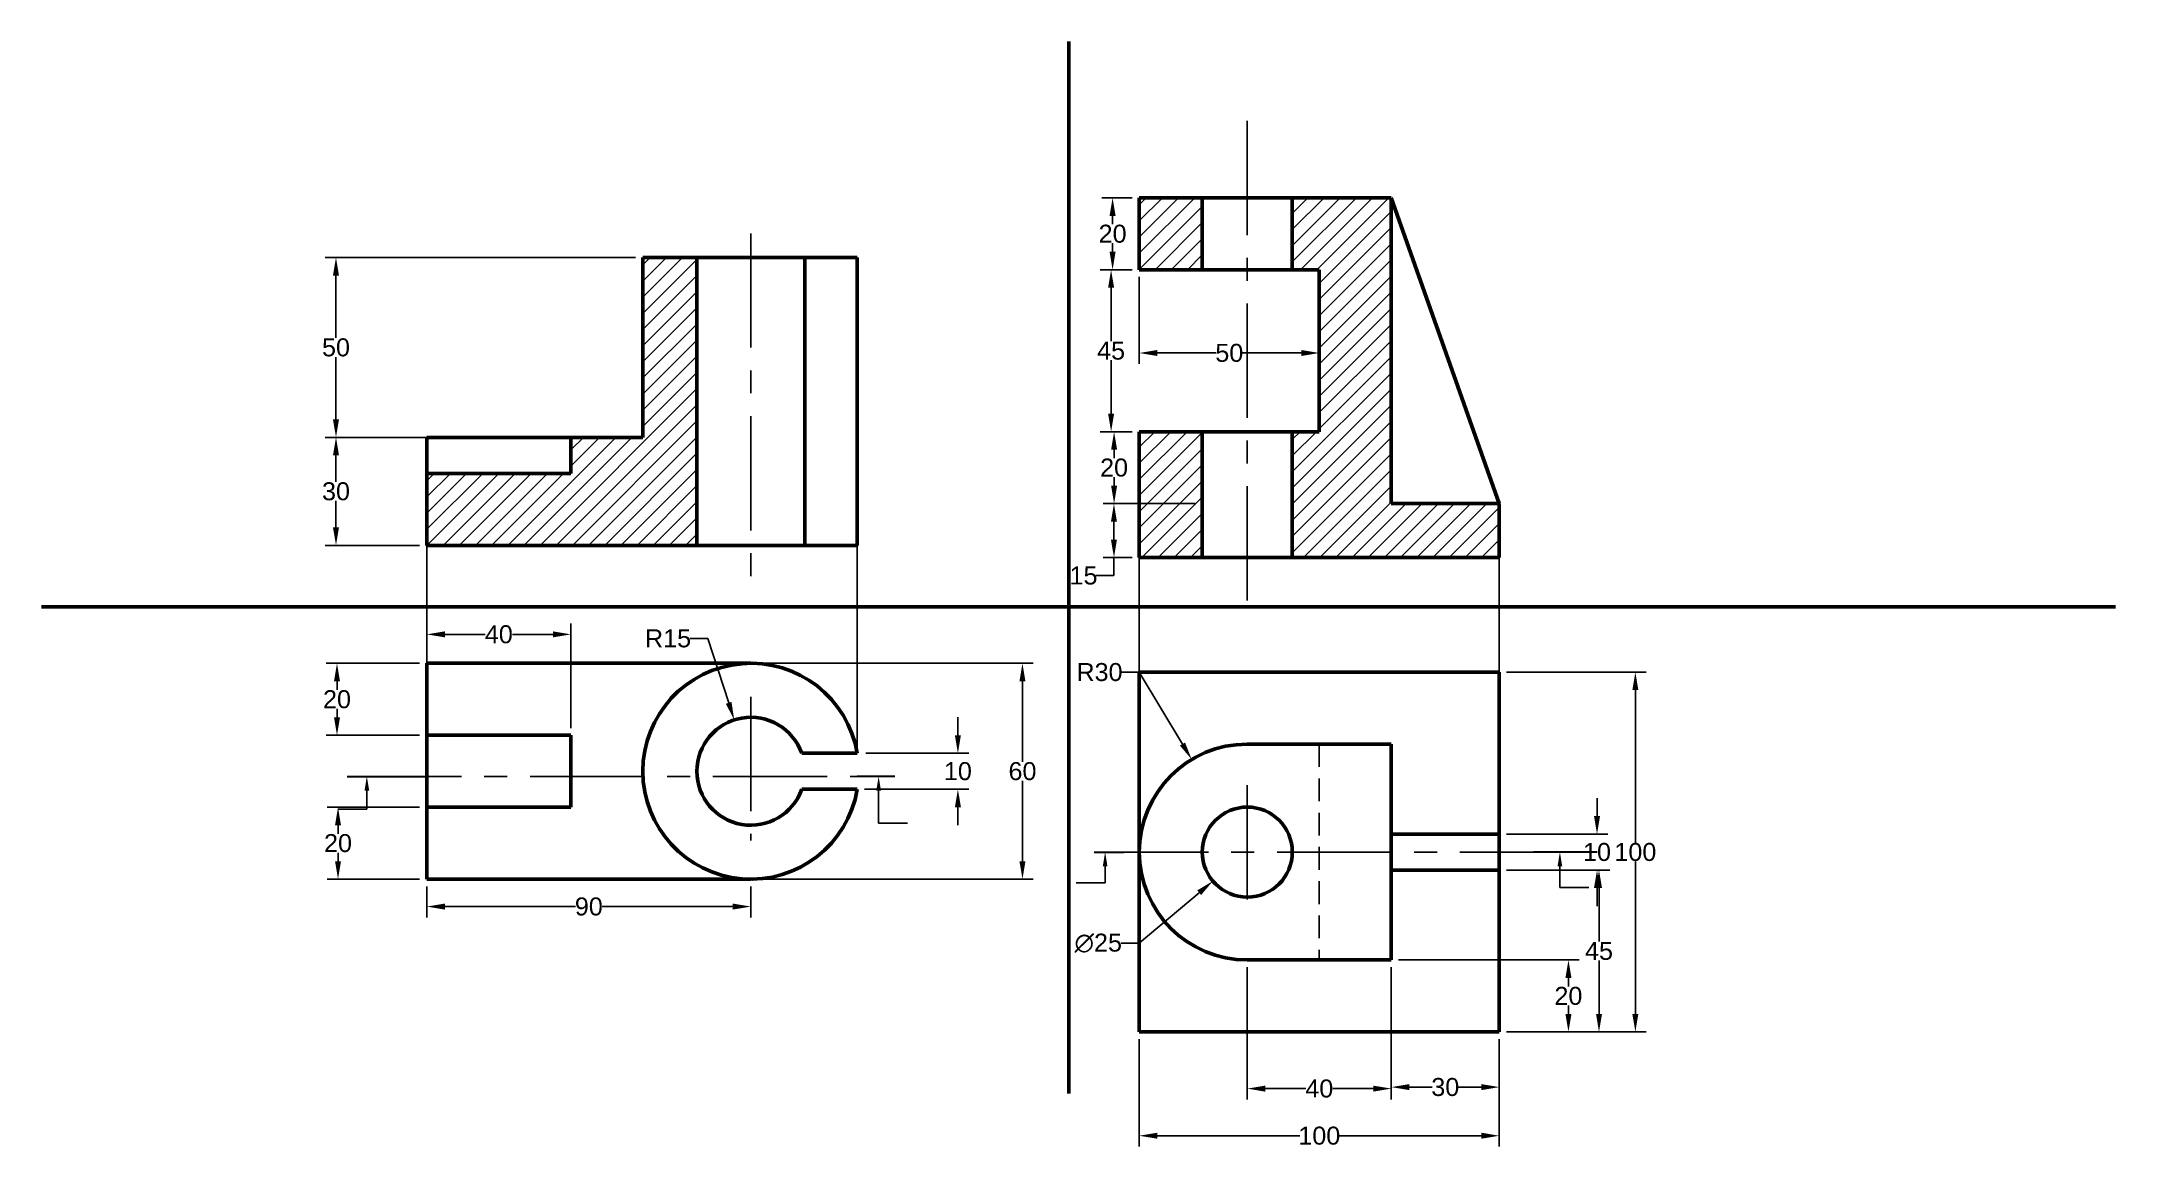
# Model space of a CAD drawing. Header units: millimetres. Extents: x 234 to 810, y 133 to 441.
import ezdxf
from ezdxf import colors
from ezdxf.entities.mleader import LeaderData, LeaderLine
from ezdxf.math import Vec2, Vec3

# ---------------------------------------------------------------- set-up
doc = ezdxf.new("R2010")
doc.units = ezdxf.units.MM
doc.linetypes.add('CENTER', pattern=[50.8, 31.75, -6.35, 6.35, -6.35])
doc.linetypes.add('HIDDEN', pattern=[9.525, 6.35, -3.175])
for name, color, linetype in [('CENTRE', 8, 'CENTER'), ('DIM', 12, 'Continuous'), ('HIDDEN', 101, 'HIDDEN'), ('PROJECTIN', 50, 'Continuous')]:
    doc.layers.add(name, color=color, linetype=linetype)
doc.layers.add('Layer1', color=8, linetype='Continuous', lineweight=30)
doc.layers.add('OBJECT', color=250, linetype='Continuous', lineweight=50)
doc.styles.get("Standard").update_dxf_attribs({"font": 'arial.ttf'})
doc.dimstyles.new('kunal', dxfattribs={"dimtxt": 5, "dimasz": 5, "dimexe": 3, "dimexo": 2, "dimgap": 0.09, "dimtad": 0, "dimtih": 1, "dimtoh": 1, "dimdec": 0, "dimzin": 0, "dimdsep": 46, "dimtxsty": 'Standard', "dimcen": 0.09, "dimadec": 0, "dimazin": 0, "dimtfac": 1, "dimtdec": 0, "dimtofl": 0, "dimtmove": 0, "dimatfit": 3, "dimfxl": 1, "dimtolj": 1, "dimtzin": 0, "dimarcsym": 0})

# ---------------------------------------------------------------- blocks, each defined once
blk = doc.blocks.new('*D1')
at = {"layer": 'Defpoints', "color": 0, "transparency": 16777216}
for p in [(539.19, 397.45), (531.77, 377.45), (539.19, 377.45)]:
    blk.add_point(p, dxfattribs=at)
at = {"layer": 'DIM', "color": 0, "lineweight": -2, "transparency": 16777216}
for p, q in [((537.19, 397.45), (528.77, 397.45)), ((531.77, 392.45), (531.77, 390.09)), ((531.77, 382.45), (531.77, 384.81)), ((537.19, 377.45), (528.77, 377.45))]:
    blk.add_line(p, q, dxfattribs=at)
at = {"layer": 'DIM', "color": 0, "transparency": 16777216}
for points in [[(530.93, 392.45), (532.6, 392.45), (531.77, 397.45)], [(530.93, 382.45), (532.6, 382.45), (531.77, 377.45)]]:
    blk.add_solid(points, dxfattribs=at)
at = {"layer": 'DIM', "color": 0, "transparency": 16777216, "insert": (531.77, 387.45), "char_height": 5, "attachment_point": 5}
blk.add_mtext('\\A1;20', dxfattribs=at)
blk = doc.blocks.new('*D2')
at = {"layer": 'Defpoints', "color": 0, "transparency": 16777216}
for p in [(539.19, 377.45), (531.35, 332.45), (539.19, 332.45)]:
    blk.add_point(p, dxfattribs=at)
at = {"layer": 'DIM', "color": 0, "lineweight": -2, "transparency": 16777216}
for p, q in [((537.19, 377.45), (528.35, 377.45)), ((531.35, 372.45), (531.35, 357.58)), ((531.35, 337.45), (531.35, 352.32)), ((537.19, 332.45), (528.35, 332.45))]:
    blk.add_line(p, q, dxfattribs=at)
at = {"layer": 'DIM', "color": 0, "transparency": 16777216}
for points in [[(530.52, 372.45), (532.19, 372.45), (531.35, 377.45)], [(530.52, 337.45), (532.19, 337.45), (531.35, 332.45)]]:
    blk.add_solid(points, dxfattribs=at)
at = {"layer": 'DIM', "color": 0, "transparency": 16777216, "insert": (531.35, 354.95), "char_height": 5, "attachment_point": 5}
blk.add_mtext('\\A1;45', dxfattribs=at)
blk = doc.blocks.new('*D3')
at = {"layer": 'Defpoints', "color": 0, "transparency": 16777216}
for p in [(539.19, 332.45), (532.18, 312.45), (556.69, 312.45)]:
    blk.add_point(p, dxfattribs=at)
at = {"layer": 'DIM', "color": 0, "lineweight": -2, "transparency": 16777216}
for p, q in [((537.19, 332.45), (529.18, 332.45)), ((532.18, 327.45), (532.18, 325.09)), ((532.18, 317.45), (532.18, 319.81)), ((554.69, 312.45), (529.18, 312.45))]:
    blk.add_line(p, q, dxfattribs=at)
at = {"layer": 'DIM', "color": 0, "transparency": 16777216}
for points in [[(531.35, 327.45), (533.02, 327.45), (532.18, 332.45)], [(531.35, 317.45), (533.02, 317.45), (532.18, 312.45)]]:
    blk.add_solid(points, dxfattribs=at)
at = {"layer": 'DIM', "color": 0, "transparency": 16777216, "insert": (532.18, 322.45), "char_height": 5, "attachment_point": 5}
blk.add_mtext('\\A1;20', dxfattribs=at)
blk = doc.blocks.new('*D4')
at = {"layer": 'Defpoints', "color": 0, "transparency": 16777216}
for p in [(556.69, 312.45), (532.15, 297.45), (539.19, 297.45)]:
    blk.add_point(p, dxfattribs=at)
at = {"layer": 'DIM', "color": 0, "lineweight": -2, "transparency": 16777216}
for p, q in [((554.69, 312.45), (529.15, 312.45)), ((532.15, 307.45), (532.15, 302.45)), ((537.19, 297.45), (529.15, 297.45)), ((532.15, 297.45), (532.15, 292.45)), ((532.15, 292.45), (527.15, 292.45))]:
    blk.add_line(p, q, dxfattribs=at)
at = {"layer": 'DIM', "color": 0, "transparency": 16777216}
for points in [[(531.31, 307.45), (532.98, 307.45), (532.15, 312.45)], [(531.31, 302.45), (532.98, 302.45), (532.15, 297.45)]]:
    blk.add_solid(points, dxfattribs=at)
at = {"layer": 'DIM', "color": 0, "transparency": 16777216, "insert": (523.69, 292.45), "char_height": 5, "attachment_point": 5}
blk.add_mtext('\\A1;15', dxfattribs=at)
blk = doc.blocks.new('*D5')
at = {"layer": 'Defpoints', "color": 0, "transparency": 16777216}
for p in [(539.19, 377.45), (589.19, 377.45), (589.19, 354.33)]:
    blk.add_point(p, dxfattribs=at)
at = {"layer": 'DIM', "color": 0, "lineweight": -2, "transparency": 16777216}
for p, q in [((539.19, 375.45), (539.19, 351.33)), ((589.19, 375.45), (589.19, 351.33)), ((544.19, 354.33), (560.53, 354.33)), ((584.19, 354.33), (567.85, 354.33))]:
    blk.add_line(p, q, dxfattribs=at)
at = {"layer": 'DIM', "color": 0, "transparency": 16777216}
for points in [[(544.19, 355.16), (544.19, 353.49), (539.19, 354.33)], [(584.19, 355.16), (584.19, 353.49), (589.19, 354.33)]]:
    blk.add_solid(points, dxfattribs=at)
at = {"layer": 'DIM', "color": 0, "transparency": 16777216, "insert": (564.19, 354.33), "char_height": 5, "attachment_point": 5}
blk.add_mtext('\\A1;50', dxfattribs=at)
blk = doc.blocks.new('*D6')
at = {"layer": 'Defpoints', "color": 0, "transparency": 16777216}
for p in [(639.19, 265.61), (639.19, 165.61), (677, 165.61)]:
    blk.add_point(p, dxfattribs=at)
at = {"layer": 'DIM', "color": 0, "lineweight": -2, "transparency": 16777216}
for p, q in [((641.19, 265.61), (680, 265.61)), ((677, 260.61), (677, 218.26)), ((677, 170.61), (677, 212.97)), ((641.19, 165.61), (680, 165.61))]:
    blk.add_line(p, q, dxfattribs=at)
at = {"layer": 'DIM', "color": 0, "transparency": 16777216}
for points in [[(676.16, 260.61), (677.83, 260.61), (677, 265.61)], [(676.16, 170.61), (677.83, 170.61), (677, 165.61)]]:
    blk.add_solid(points, dxfattribs=at)
at = {"layer": 'DIM', "color": 0, "transparency": 16777216, "insert": (677, 215.61), "char_height": 5, "attachment_point": 5}
blk.add_mtext('\\A1;100', dxfattribs=at)
blk = doc.blocks.new('*D7')
at = {"layer": 'Defpoints', "color": 0, "transparency": 16777216}
for p in [(639.19, 220.61), (666.35, 220.61), (639.19, 210.61)]:
    blk.add_point(p, dxfattribs=at)
at = {"layer": 'DIM', "color": 0, "lineweight": -2, "transparency": 16777216}
for p, q in [((666.35, 225.61), (666.35, 230.61)), ((641.19, 220.61), (669.35, 220.61)), ((641.19, 210.61), (669.35, 210.61)), ((666.35, 205.61), (666.35, 200.61))]:
    blk.add_line(p, q, dxfattribs=at)
at = {"layer": 'DIM', "color": 0, "transparency": 16777216}
for points in [[(665.51, 225.61), (667.18, 225.61), (666.35, 220.61)], [(665.51, 205.61), (667.18, 205.61), (666.35, 210.61)]]:
    blk.add_solid(points, dxfattribs=at)
at = {"layer": 'DIM', "color": 0, "transparency": 16777216, "insert": (666.35, 215.61), "char_height": 5, "attachment_point": 5}
blk.add_mtext('\\A1;10', dxfattribs=at)
blk = doc.blocks.new('*D8')
at = {"layer": 'Defpoints', "color": 0, "transparency": 16777216}
for p in [(539.19, 165.61), (639.19, 165.61), (639.19, 136.76)]:
    blk.add_point(p, dxfattribs=at)
at = {"layer": 'DIM', "color": 0, "lineweight": -2, "transparency": 16777216}
for p, q in [((539.19, 163.61), (539.19, 133.76)), ((639.19, 163.61), (639.19, 133.76)), ((544.19, 136.76), (583.82, 136.76)), ((634.19, 136.76), (594.56, 136.76))]:
    blk.add_line(p, q, dxfattribs=at)
at = {"layer": 'DIM', "color": 0, "transparency": 16777216}
for points in [[(544.19, 137.6), (544.19, 135.93), (539.19, 136.76)], [(634.19, 137.6), (634.19, 135.93), (639.19, 136.76)]]:
    blk.add_solid(points, dxfattribs=at)
at = {"layer": 'DIM', "color": 0, "transparency": 16777216, "insert": (589.19, 136.76), "char_height": 5, "attachment_point": 5}
blk.add_mtext('\\A1;100', dxfattribs=at)
blk = doc.blocks.new('*D9')
at = {"layer": 'Defpoints', "color": 0, "transparency": 16777216}
for p in [(569.19, 185.61), (609.19, 185.61), (569.19, 149.86)]:
    blk.add_point(p, dxfattribs=at)
at = {"layer": 'DIM', "color": 0, "lineweight": -2, "transparency": 16777216}
for p, q in [((569.19, 183.61), (569.19, 146.86)), ((609.19, 183.61), (609.19, 146.86)), ((574.19, 149.86), (585.43, 149.86)), ((604.19, 149.86), (592.95, 149.86))]:
    blk.add_line(p, q, dxfattribs=at)
at = {"layer": 'DIM', "color": 0, "transparency": 16777216}
for points in [[(574.19, 150.69), (574.19, 149.02), (569.19, 149.86)], [(604.19, 150.69), (604.19, 149.02), (609.19, 149.86)]]:
    blk.add_solid(points, dxfattribs=at)
at = {"layer": 'DIM', "color": 0, "transparency": 16777216, "insert": (589.19, 149.86), "char_height": 5, "attachment_point": 5}
blk.add_mtext('\\A1;40', dxfattribs=at)
blk = doc.blocks.new('*D10')
at = {"layer": 'Defpoints', "color": 0, "transparency": 16777216}
for p in [(609.19, 185.61), (639.19, 165.61), (639.19, 150.28)]:
    blk.add_point(p, dxfattribs=at)
at = {"layer": 'DIM', "color": 0, "lineweight": -2, "transparency": 16777216}
for p, q in [((609.19, 183.61), (609.19, 147.28)), ((639.19, 163.61), (639.19, 147.28)), ((614.19, 150.28), (620.53, 150.28)), ((634.19, 150.28), (627.85, 150.28))]:
    blk.add_line(p, q, dxfattribs=at)
at = {"layer": 'DIM', "color": 0, "transparency": 16777216}
for points in [[(614.19, 151.11), (614.19, 149.45), (609.19, 150.28)], [(634.19, 151.11), (634.19, 149.45), (639.19, 150.28)]]:
    blk.add_solid(points, dxfattribs=at)
at = {"layer": 'DIM', "color": 0, "transparency": 16777216, "insert": (624.19, 150.28), "char_height": 5, "attachment_point": 5}
blk.add_mtext('\\A1;30', dxfattribs=at)
blk = doc.blocks.new('*D11')
at = {"layer": 'Defpoints', "color": 0, "transparency": 16777216}
for p in [(609.19, 185.61), (639.19, 165.61), (658.4, 165.61)]:
    blk.add_point(p, dxfattribs=at)
at = {"layer": 'DIM', "color": 0, "lineweight": -2, "transparency": 16777216}
for p, q in [((611.19, 185.61), (661.4, 185.61)), ((658.4, 180.61), (658.4, 178.26)), ((658.4, 170.61), (658.4, 172.97)), ((641.19, 165.61), (661.4, 165.61))]:
    blk.add_line(p, q, dxfattribs=at)
at = {"layer": 'DIM', "color": 0, "transparency": 16777216}
for points in [[(657.57, 180.61), (659.24, 180.61), (658.4, 185.61)], [(657.57, 170.61), (659.24, 170.61), (658.4, 165.61)]]:
    blk.add_solid(points, dxfattribs=at)
at = {"layer": 'DIM', "color": 0, "transparency": 16777216, "insert": (658.4, 175.61), "char_height": 5, "attachment_point": 5}
blk.add_mtext('\\A1;20', dxfattribs=at)
blk = doc.blocks.new('*D12')
at = {"layer": 'Defpoints', "color": 0, "transparency": 16777216}
for p in [(666.35, 210.61), (661.4, 165.61), (666.9, 165.61)]:
    blk.add_point(p, dxfattribs=at)
at = {"layer": 'DIM', "color": 0, "lineweight": -2, "transparency": 16777216}
for p, q in [((668.35, 210.61), (669.9, 210.61)), ((666.9, 205.61), (666.9, 190.75)), ((666.9, 170.61), (666.9, 185.48)), ((663.4, 165.61), (669.9, 165.61))]:
    blk.add_line(p, q, dxfattribs=at)
at = {"layer": 'DIM', "color": 0, "transparency": 16777216}
for points in [[(666.07, 205.61), (667.73, 205.61), (666.9, 210.61)], [(666.07, 170.61), (667.73, 170.61), (666.9, 165.61)]]:
    blk.add_solid(points, dxfattribs=at)
at = {"layer": 'DIM', "color": 0, "transparency": 16777216, "insert": (666.9, 188.11), "char_height": 5, "attachment_point": 5}
blk.add_mtext('\\A1;45', dxfattribs=at)
blk = doc.blocks.new('*D13')
at = {"layer": 'Defpoints', "color": 0, "transparency": 16777216}
for p in [(553.75, 241.34), (569.19, 215.61)]:
    blk.add_point(p, dxfattribs=at)
at = {"layer": 'DIM', "color": 0, "lineweight": -2, "transparency": 16777216}
for p, q in [((534.19, 265.61), (539.19, 265.61)), ((539.19, 265.61), (551.18, 245.63)), ((569.1, 215.61), (569.28, 215.61)), ((569.19, 215.52), (569.19, 215.7))]:
    blk.add_line(p, q, dxfattribs=at)
at = {"layer": 'DIM', "color": 0, "transparency": 16777216}
blk.add_solid([(551.9, 246.05), (550.47, 245.2), (553.75, 241.34)], dxfattribs=at)
at = {"layer": 'DIM', "color": 0, "transparency": 16777216, "insert": (528.13, 265.61), "char_height": 5, "attachment_point": 5}
blk.add_mtext('\\A1;R30', dxfattribs=at)
blk = doc.blocks.new('*D14')
at = {"layer": 'Defpoints', "color": 0, "transparency": 16777216}
for p in [(578.74, 223.68), (559.64, 207.55)]:
    blk.add_point(p, dxfattribs=at)
at = {"layer": 'DIM', "color": 0, "lineweight": -2, "transparency": 16777216}
for p, q in [((569.1, 215.61), (569.28, 215.61)), ((569.19, 215.52), (569.19, 215.7)), ((539.19, 190.28), (555.82, 204.32)), ((534.19, 190.28), (539.19, 190.28))]:
    blk.add_line(p, q, dxfattribs=at)
at = {"layer": 'DIM', "color": 0, "transparency": 16777216}
blk.add_solid([(555.28, 204.96), (556.36, 203.69), (559.64, 207.55)], dxfattribs=at)
at = {"layer": 'DIM', "color": 0, "transparency": 16777216, "insert": (527.78, 190.28), "char_height": 5, "attachment_point": 5}
blk.add_mtext('\\A1;∅25', dxfattribs=at)
blk = doc.blocks.new('*D15')
at = {"layer": 'Defpoints', "color": 0, "transparency": 16777216}
for p in [(341.26, 330.86), (316.02, 300.86), (341.26, 300.86)]:
    blk.add_point(p, dxfattribs=at)
at = {"layer": 'DIM', "color": 0, "lineweight": -2, "transparency": 16777216}
for p, q in [((339.26, 330.86), (313.02, 330.86)), ((316.02, 325.86), (316.02, 318.5)), ((316.02, 305.86), (316.02, 313.21)), ((339.26, 300.86), (313.02, 300.86))]:
    blk.add_line(p, q, dxfattribs=at)
at = {"layer": 'DIM', "color": 0, "transparency": 16777216}
for points in [[(315.18, 325.86), (316.85, 325.86), (316.02, 330.86)], [(315.18, 305.86), (316.85, 305.86), (316.02, 300.86)]]:
    blk.add_solid(points, dxfattribs=at)
at = {"layer": 'DIM', "color": 0, "transparency": 16777216, "insert": (316.02, 315.86), "char_height": 5, "attachment_point": 5}
blk.add_mtext('\\A1;30', dxfattribs=at)
blk = doc.blocks.new('*D16')
at = {"layer": 'Defpoints', "color": 0, "transparency": 16777216}
for p in [(401.26, 380.86), (316.02, 330.86), (401.26, 330.86)]:
    blk.add_point(p, dxfattribs=at)
at = {"layer": 'DIM', "color": 0, "lineweight": -2, "transparency": 16777216}
for p, q in [((399.26, 380.86), (313.02, 380.86)), ((316.02, 375.86), (316.02, 358.5)), ((316.02, 335.86), (316.02, 353.21)), ((399.26, 330.86), (313.02, 330.86))]:
    blk.add_line(p, q, dxfattribs=at)
at = {"layer": 'DIM', "color": 0, "transparency": 16777216}
for points in [[(315.18, 375.86), (316.85, 375.86), (316.02, 380.86)], [(315.18, 335.86), (316.85, 335.86), (316.02, 330.86)]]:
    blk.add_solid(points, dxfattribs=at)
at = {"layer": 'DIM', "color": 0, "transparency": 16777216, "insert": (316.02, 355.86), "char_height": 5, "attachment_point": 5}
blk.add_mtext('\\A1;50', dxfattribs=at)
blk = doc.blocks.new('*D17')
at = {"layer": 'Defpoints', "color": 0, "transparency": 16777216}
for p in [(341.26, 268.07), (316.3, 248.07), (341.26, 248.07)]:
    blk.add_point(p, dxfattribs=at)
at = {"layer": 'DIM', "color": 0, "lineweight": -2, "transparency": 16777216}
for p, q in [((339.26, 268.07), (313.3, 268.07)), ((316.3, 263.07), (316.3, 260.71)), ((316.3, 253.07), (316.3, 255.42)), ((339.26, 248.07), (313.3, 248.07))]:
    blk.add_line(p, q, dxfattribs=at)
at = {"layer": 'DIM', "color": 0, "transparency": 16777216}
for points in [[(315.46, 263.07), (317.13, 263.07), (316.3, 268.07)], [(315.46, 253.07), (317.13, 253.07), (316.3, 248.07)]]:
    blk.add_solid(points, dxfattribs=at)
at = {"layer": 'DIM', "color": 0, "transparency": 16777216, "insert": (316.3, 258.07), "char_height": 5, "attachment_point": 5}
blk.add_mtext('\\A1;20', dxfattribs=at)
blk = doc.blocks.new('*D18')
at = {"layer": 'Defpoints', "color": 0, "transparency": 16777216}
for p in [(341.26, 228.07), (316.58, 208.07), (341.26, 208.07)]:
    blk.add_point(p, dxfattribs=at)
at = {"layer": 'DIM', "color": 0, "lineweight": -2, "transparency": 16777216}
for p, q in [((339.26, 228.07), (313.58, 228.07)), ((316.58, 223.07), (316.58, 220.71)), ((316.58, 213.07), (316.58, 215.42)), ((339.26, 208.07), (313.58, 208.07))]:
    blk.add_line(p, q, dxfattribs=at)
at = {"layer": 'DIM', "color": 0, "transparency": 16777216}
for points in [[(315.75, 223.07), (317.41, 223.07), (316.58, 228.07)], [(315.75, 213.07), (317.41, 213.07), (316.58, 208.07)]]:
    blk.add_solid(points, dxfattribs=at)
at = {"layer": 'DIM', "color": 0, "transparency": 16777216, "insert": (316.58, 218.07), "char_height": 5, "attachment_point": 5}
blk.add_mtext('\\A1;20', dxfattribs=at)
blk = doc.blocks.new('*D19')
at = {"layer": 'Defpoints', "color": 0, "transparency": 16777216}
for p in [(381.26, 276.12), (341.26, 248.07), (381.26, 248.07)]:
    blk.add_point(p, dxfattribs=at)
at = {"layer": 'DIM', "color": 0, "lineweight": -2, "transparency": 16777216}
for p, q in [((341.26, 250.07), (341.26, 279.12)), ((381.26, 250.07), (381.26, 279.12)), ((346.26, 276.12), (357.49, 276.12)), ((376.26, 276.12), (365.02, 276.12))]:
    blk.add_line(p, q, dxfattribs=at)
at = {"layer": 'DIM', "color": 0, "transparency": 16777216}
for points in [[(346.26, 276.95), (346.26, 275.28), (341.26, 276.12)], [(376.26, 276.95), (376.26, 275.28), (381.26, 276.12)]]:
    blk.add_solid(points, dxfattribs=at)
at = {"layer": 'DIM', "color": 0, "transparency": 16777216, "insert": (361.26, 276.12), "char_height": 5, "attachment_point": 5}
blk.add_mtext('\\A1;40', dxfattribs=at)
blk = doc.blocks.new('*D20')
at = {"layer": 'Defpoints', "color": 0, "transparency": 16777216}
for p in [(426.65, 252.34), (431.26, 238.07)]:
    blk.add_point(p, dxfattribs=at)
at = {"layer": 'DIM', "color": 0, "lineweight": -2, "transparency": 16777216}
for p, q in [((414.34, 274.98), (419.34, 274.98)), ((419.34, 274.98), (425.11, 257.1)), ((431.17, 238.07), (431.35, 238.07)), ((431.26, 237.98), (431.26, 238.16))]:
    blk.add_line(p, q, dxfattribs=at)
at = {"layer": 'DIM', "color": 0, "transparency": 16777216}
blk.add_solid([(425.9, 257.35), (424.32, 256.84), (426.65, 252.34)], dxfattribs=at)
at = {"layer": 'DIM', "color": 0, "transparency": 16777216, "insert": (408.26, 274.98), "char_height": 5, "attachment_point": 5}
blk.add_mtext('\\A1;R15', dxfattribs=at)
blk = doc.blocks.new('*D21')
at = {"layer": 'Defpoints', "color": 0, "transparency": 16777216}
for p in [(341.26, 208.07), (431.26, 208.07), (431.26, 200.46)]:
    blk.add_point(p, dxfattribs=at)
at = {"layer": 'DIM', "color": 0, "lineweight": -2, "transparency": 16777216}
for p, q in [((341.26, 206.07), (341.26, 197.46)), ((431.26, 206.07), (431.26, 197.46)), ((346.26, 200.46), (382.59, 200.46)), ((426.26, 200.46), (389.92, 200.46))]:
    blk.add_line(p, q, dxfattribs=at)
at = {"layer": 'DIM', "color": 0, "transparency": 16777216}
for points in [[(346.26, 201.29), (346.26, 199.63), (341.26, 200.46)], [(426.26, 201.29), (426.26, 199.63), (431.26, 200.46)]]:
    blk.add_solid(points, dxfattribs=at)
at = {"layer": 'DIM', "color": 0, "transparency": 16777216, "insert": (386.26, 200.46), "char_height": 5, "attachment_point": 5}
blk.add_mtext('\\A1;90', dxfattribs=at)
blk = doc.blocks.new('*D22')
at = {"layer": 'Defpoints', "color": 0, "transparency": 16777216}
for p in [(461.26, 243.07), (460.84, 233.07), (488.79, 233.07)]:
    blk.add_point(p, dxfattribs=at)
at = {"layer": 'DIM', "color": 0, "lineweight": -2, "transparency": 16777216}
for p, q in [((488.79, 248.07), (488.79, 253.07)), ((463.26, 243.07), (491.79, 243.07)), ((462.84, 233.07), (491.79, 233.07)), ((488.79, 228.07), (488.79, 223.07))]:
    blk.add_line(p, q, dxfattribs=at)
at = {"layer": 'DIM', "color": 0, "transparency": 16777216}
for points in [[(487.96, 248.07), (489.63, 248.07), (488.79, 243.07)], [(487.96, 228.07), (489.63, 228.07), (488.79, 233.07)]]:
    blk.add_solid(points, dxfattribs=at)
at = {"layer": 'DIM', "color": 0, "transparency": 16777216, "insert": (488.79, 238.07), "char_height": 5, "attachment_point": 5}
blk.add_mtext('\\A1;10', dxfattribs=at)
blk = doc.blocks.new('*D23')
at = {"layer": 'Defpoints', "color": 0, "transparency": 16777216}
for p in [(431.26, 268.07), (431.26, 208.07), (506.73, 208.07)]:
    blk.add_point(p, dxfattribs=at)
at = {"layer": 'DIM', "color": 0, "lineweight": -2, "transparency": 16777216}
for p, q in [((433.26, 268.07), (509.73, 268.07)), ((506.73, 263.07), (506.73, 240.71)), ((506.73, 213.07), (506.73, 235.42)), ((433.26, 208.07), (509.73, 208.07))]:
    blk.add_line(p, q, dxfattribs=at)
at = {"layer": 'DIM', "color": 0, "transparency": 16777216}
for points in [[(505.89, 263.07), (507.56, 263.07), (506.73, 268.07)], [(505.89, 213.07), (507.56, 213.07), (506.73, 208.07)]]:
    blk.add_solid(points, dxfattribs=at)
at = {"layer": 'DIM', "color": 0, "transparency": 16777216, "insert": (506.73, 238.07), "char_height": 5, "attachment_point": 5}
blk.add_mtext('\\A1;60', dxfattribs=at)

msp = doc.modelspace()

# ---------------------------------------------------------------- hatches: boundary and pattern name
h = msp.add_hatch()
h.set_pattern_fill('ANSI31', color=256)
h.paths.add_polyline_path([(556.69, 332.45), (539.19, 332.45), (539.19, 312.45), (539.19, 297.45), (556.69, 297.45), (556.69, 312.45)])
h.paths.add_polyline_path([(556.69, 397.45), (539.19, 397.45), (539.19, 377.45), (556.69, 377.45)])
h.paths.add_polyline_path([(609.19, 397.45), (581.69, 397.45), (581.69, 377.45), (589.19, 377.45), (589.19, 332.45), (581.69, 332.45), (581.69, 312.45), (581.69, 297.45), (639.19, 297.45), (639.19, 312.45), (609.19, 312.45)])
h = msp.add_hatch()
h.set_pattern_fill('ANSI31', color=256)
h.paths.add_polyline_path([(381.26, 330.86), (381.26, 320.86), (341.26, 320.86), (341.26, 300.86), (416.26, 300.86), (416.26, 320.86), (416.26, 380.86), (401.26, 380.86), (401.26, 330.86)])

# ---------------------------------------------------------------- linework, layer by layer
at = {"layer": 'CENTRE'}
for p, q in [((569.19, 418.87), (569.19, 283.81)), ((431.26, 387.58), (431.26, 291.16)), ((431.26, 258.76), (431.26, 218.78)), ((319.12, 236.65), (471.31, 236.65)), ((569.19, 234.21), (569.19, 197.64)), ((526.65, 215.61), (666.35, 215.61))]:
    msp.add_line(p, q, dxfattribs=at)
at = {"layer": 'HIDDEN'}
msp.add_line((589.19, 245.61), (589.19, 185.61), dxfattribs=at)
at = {"layer": 'Layer1'}
for p, q in [((319.12, 236.65), (319.12, 236.65)), ((319.12, 236.65), (319.12, 236.65)), ((319.12, 236.65), (319.12, 236.65)), ((319.12, 236.65), (319.12, 236.65)), ((319.12, 236.65), (341.26, 236.65)), ((471.31, 236.65), (460.84, 236.65)), ((471.31, 236.65), (471.31, 236.65)), ((526.65, 215.61), (526.65, 215.61)), ((526.65, 215.61), (526.65, 215.61)), ((526.65, 215.61), (526.65, 215.61)), ((526.65, 215.61), (534.93, 215.61)), ((666.35, 215.61), (648.72, 215.61))]:
    msp.add_line(p, q, dxfattribs=at)
at = {"layer": 'OBJECT'}
for p, q in [((519.57, 440.92), (519.57, 148.5)), ((539.19, 377.45), (539.19, 397.45)), ((539.19, 397.45), (609.19, 397.45)), ((556.69, 397.45), (556.69, 377.45)), ((581.69, 397.45), (581.69, 377.45)), ((609.19, 397.45), (609.19, 312.45)), ((609.19, 397.45), (639.19, 312.45)), ((460.84, 380.86), (401.26, 380.86)), ((401.26, 380.86), (401.26, 330.86)), ((416.26, 380.86), (416.26, 320.86)), ((446.26, 380.86), (446.26, 300.86)), ((460.84, 300.86), (460.84, 380.86)), ((589.19, 377.45), (539.19, 377.45)), ((589.19, 332.45), (589.19, 377.45)), ((401.26, 330.86), (341.26, 330.86)), ((341.26, 330.86), (341.26, 300.86)), ((381.26, 320.86), (381.26, 330.86)), ((539.19, 312.45), (539.19, 332.45)), ((539.19, 332.45), (589.19, 332.45)), ((556.69, 332.45), (556.69, 312.45)), ((581.69, 312.45), (581.69, 332.45)), ((341.26, 320.86), (381.26, 320.86)), ((416.26, 320.86), (416.26, 300.86)), ((539.19, 297.45), (539.19, 312.45)), ((556.69, 312.45), (556.69, 297.45)), ((581.69, 297.45), (581.69, 312.45)), ((609.19, 312.45), (639.19, 312.45)), ((639.19, 312.45), (639.19, 297.45)), ((341.26, 300.86), (460.84, 300.86)), ((639.19, 297.45), (539.19, 297.45)), ((234.2, 283.81), (810.39, 283.81)), ((341.26, 268.07), (431.26, 268.07)), ((341.26, 268.07), (341.26, 248.07)), ((539.19, 265.61), (639.19, 265.61)), ((539.19, 165.61), (539.19, 265.61)), ((639.19, 265.61), (639.19, 165.61)), ((341.26, 248.07), (381.26, 248.07)), ((341.26, 248.07), (341.26, 228.07)), ((381.26, 248.07), (381.26, 228.07)), ((445.4, 243.07), (460.84, 243.07)), ((609.19, 245.61), (569.19, 245.61)), ((609.19, 220.61), (609.19, 245.61)), ((445.4, 233.07), (460.84, 233.07)), ((381.26, 228.07), (341.26, 228.07)), ((341.26, 228.07), (341.26, 208.07)), ((609.19, 210.61), (609.19, 220.61)), ((609.19, 220.61), (639.19, 220.61)), ((341.26, 208.07), (431.26, 208.07)), ((639.19, 210.61), (609.19, 210.61)), ((609.19, 210.61), (609.19, 185.61)), ((609.19, 185.61), (569.19, 185.61)), ((639.19, 165.61), (539.19, 165.61))]:
    msp.add_line(p, q, dxfattribs=at)
msp.add_circle((569.19, 215.61), 12.5, dxfattribs=at)
for centre, radius, start, end in [((431.26, 238.07), 30, 9.59407, 350.40593), ((431.26, 238.07), 15, 19.47122, 340.52878), ((569.19, 215.61), 30, 90, 270)]:
    msp.add_arc(centre, radius, start, end, dxfattribs=at)
at = {"layer": 'PROJECTIN'}
for p, q in [((341.26, 300.86), (341.26, 208.07)), ((460.84, 243.07), (460.84, 300.86)), ((539.19, 297.45), (539.19, 190.28)), ((639.19, 297.45), (639.19, 189.59))]:
    msp.add_line(p, q, dxfattribs=at)

# ---------------------------------------------------------------- dimensions: what is measured, and where the dimension line sits
at = {"layer": 'DIM'}
for base, p1, p2, picture, middle in [((531.77, 377.45), (539.19, 397.45), (539.19, 377.45), '*D1', (531.77, 387.45)), ((316.02, 330.86), (401.26, 380.86), (401.26, 330.86), '*D16', (316.02, 355.86)), ((531.35, 332.45), (539.19, 377.45), (539.19, 332.45), '*D2', (531.35, 354.95)), ((316.02, 300.86), (341.26, 330.86), (341.26, 300.86), '*D15', (316.02, 315.86)), ((532.18, 312.45), (539.19, 332.45), (556.69, 312.45), '*D3', (532.18, 322.45)), ((532.15, 297.45), (556.69, 312.45), (539.19, 297.45), '*D4', (523.69, 292.45)), ((316.3, 248.07), (341.26, 268.07), (341.26, 248.07), '*D17', (316.3, 258.07)), ((506.73, 208.07), (431.26, 268.07), (431.26, 208.07), '*D23', (506.73, 238.07)), ((677, 165.61), (639.19, 265.61), (639.19, 165.61), '*D6', (677, 215.61)), ((488.79, 233.07), (461.26, 243.07), (460.84, 233.07), '*D22', (488.79, 238.07)), ((666.35, 220.61), (639.19, 210.61), (639.19, 220.61), '*D7', (666.35, 215.61)), ((316.58, 208.07), (341.26, 228.07), (341.26, 208.07), '*D18', (316.58, 218.07)), ((666.9, 165.61), (666.35, 210.61), (661.4, 165.61), '*D12', (666.9, 188.11)), ((658.4, 165.61), (609.19, 185.61), (639.19, 165.61), '*D11', (658.4, 175.61))]:
    dim = msp.add_linear_dim(base=base, p1=p1, p2=p2, angle=90, dimstyle='kunal', dxfattribs=at)
    dim.commit()
    dim.dimension.update_dxf_attribs({"geometry": picture, "text_midpoint": middle})
for base, p1, p2, picture, middle in [((589.19, 354.33), (539.19, 377.45), (589.19, 377.45), '*D5', (564.19, 354.33)), ((381.26, 276.12), (341.26, 248.07), (381.26, 248.07), '*D19', (361.26, 276.12)), ((431.26, 200.46), (341.26, 208.07), (431.26, 208.07), '*D21', (386.26, 200.46)), ((569.19, 149.86), (609.19, 185.61), (569.19, 185.61), '*D9', (589.19, 149.86)), ((639.19, 150.28), (609.19, 185.61), (639.19, 165.61), '*D10', (624.19, 150.28)), ((639.19, 136.76), (539.19, 165.61), (639.19, 165.61), '*D8', (589.19, 136.76))]:
    dim = msp.add_linear_dim(base=base, p1=p1, p2=p2, dimstyle='kunal', dxfattribs=at)
    dim.commit()
    dim.dimension.update_dxf_attribs({"geometry": picture, "text_midpoint": middle})
for center, mpoint, picture, middle in [((431.26, 238.07), (426.65, 252.34), '*D20', (408.26, 274.98)), ((569.19, 215.61), (553.75, 241.34), '*D13', (528.13, 265.61))]:
    dim = msp.add_radius_dim(center=center, mpoint=mpoint, dimstyle='kunal', dxfattribs=at)
    dim.commit()
    dim.dimension.update_dxf_attribs({"geometry": picture, "text_midpoint": middle, "dimtype": 164})
dim = msp.add_diameter_dim_2p(p1=(578.74, 223.68), p2=(559.64, 207.55), dimstyle='kunal', dxfattribs=at)
dim.commit()
dim.dimension.update_dxf_attribs({"geometry": '*D14', "text_midpoint": (527.78, 190.28), "dimtype": 163})

# ---------------------------------------------------------------- leaders
at = {"layer": 'CENTRE'}
ml = msp.add_multileader_mtext('Standard', dxfattribs=at)
ml.set_content('', color=256)
ml.set_leader_properties()
ml.build(insert=Vec2(0, 0))
ctx = ml.context
ctx.base_point, ctx.plane_origin = Vec3(312.59, 227.57), Vec3(324.59, 236.65)
ctx.text_align_type = 2
notes = []
notes.append((ctx, [(0, (1, 1, 0), (324.59, 227.57), (-1, 0), 8, [(0, [(324.59, 236.65)], 0, [])])]))
ctx.mtext.insert, ctx.mtext.alignment, ctx.mtext.flow_direction = Vec3(314.59, 229.57), 3, 5
ml = msp.add_multileader_mtext('Standard', dxfattribs=at)
ml.set_content('', color=256)
ml.set_leader_properties()
ml.build(insert=Vec2(0, 0))
ctx = ml.context
ctx.base_point, ctx.plane_origin = Vec3(474.77, 223.6), Vec3(466.77, 236.65)
notes.append((ctx, [(0, (1, 1, 0), (466.77, 223.6), (1, 0), 8, [(0, [(466.77, 236.65)], 0, [])])]))
ctx.mtext.insert, ctx.mtext.flow_direction = Vec3(476.77, 225.6), 5
ml = msp.add_multileader_mtext('Standard', dxfattribs=at)
ml.set_content('', color=256)
ml.set_leader_properties()
ml.build(insert=Vec2(0, 0))
ctx = ml.context
ctx.base_point, ctx.plane_origin = Vec3(517.69, 207.06), Vec3(529.69, 215.61)
ctx.text_align_type = 2
notes.append((ctx, [(0, (1, 1, 0), (529.69, 207.06), (-1, 0), 8, [(0, [(529.69, 215.61)], 0, [])])]))
ctx.mtext.insert, ctx.mtext.alignment, ctx.mtext.flow_direction = Vec3(519.69, 209.06), 3, 5
ml = msp.add_multileader_mtext('Standard', dxfattribs=at)
ml.set_content('', color=256)
ml.set_leader_properties()
ml.build(insert=Vec2(0, 0))
ctx = ml.context
ctx.base_point, ctx.plane_origin = Vec3(664.03, 205.79), Vec3(656.03, 215.61)
notes.append((ctx, [(0, (1, 1, 0), (656.03, 205.79), (1, 0), 8, [(0, [(656.03, 215.61)], 0, [])])]))
ctx.mtext.insert, ctx.mtext.flow_direction = Vec3(666.03, 207.79), 5
for ctx, leaders in notes:
    for number, flags, end, landing, length, lines in leaders:
        leader = LeaderData()
        leader.index, (leader.has_last_leader_line, leader.has_dogleg_vector, leader.attachment_direction) = number, flags
        leader.last_leader_point, leader.dogleg_vector, leader.dogleg_length = Vec3(end), Vec3(landing), length
        for number, points, colour, breaks in lines:
            line = LeaderLine()
            line.index, line.vertices, line.color, line.breaks = number, Vec3.list(points), colors.encode_raw_color(colour), breaks
            leader.lines.append(line)
        ctx.leaders.append(leader)

doc.saveas('drawing.dxf')
